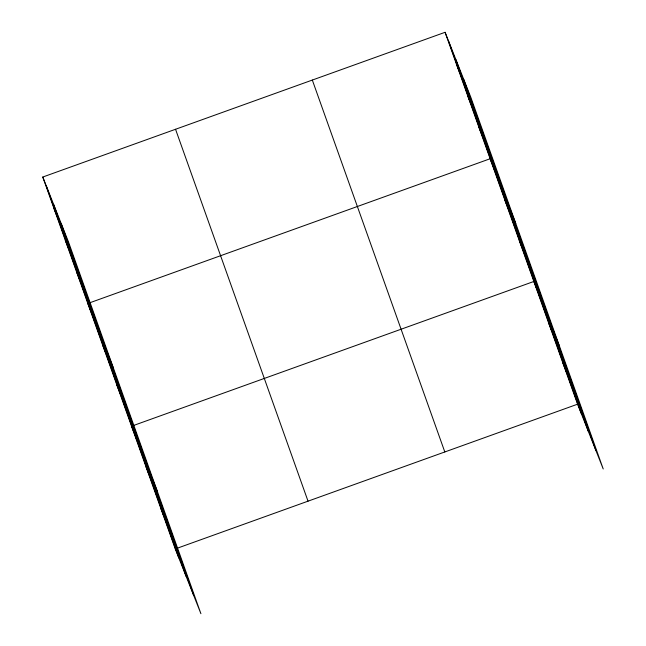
<?xml version="1.0" encoding="UTF-8"?>
<svg xmlns="http://www.w3.org/2000/svg" width="646" height="646" viewBox="0 0 646 646"><rect width="100%" height="100%" fill="white"/><g stroke="black" fill="none" stroke-linecap="round" stroke-linejoin="round"><path stroke-width="0.97" d="M42.781 177.036L68.428 241.806L200.914 613.7L175.268 548.93L42.781 177.036L445.086 32.3L470.732 97.07L603.219 468.964L577.572 404.194L445.086 32.3M175.268 548.93L577.572 404.194M456.342 63.914L459.912 72.917M467.607 95.519L471.176 104.531M478.872 127.133L482.433 136.144M515.774 223.516L490.128 158.746L87.824 303.475L113.47 368.252M504.704 199.654L508.273 208.658M519.279 240.562L522.848 249.566M559.501 346.24L533.854 281.47L131.55 426.198L157.196 490.976M548.43 322.378L551.991 331.382M562.997 363.286L566.566 372.29M54.046 208.642L57.607 217.654M65.303 240.255L68.872 249.267M76.567 271.869L80.128 280.873M102.399 344.383L105.968 353.394M116.974 385.291L120.544 394.302M146.125 467.115L149.686 476.118M160.701 508.022L164.262 517.026M463.44 78.667L595.935 450.561M455.939 59.707L588.425 431.601M448.647 41.312L581.142 413.198M312.325 80.064L444.811 451.958M175.542 129.273L308.029 501.167M61.136 223.403L193.63 595.297M53.634 204.443L186.121 576.337M46.35 186.04L178.837 557.934"/></g></svg>
